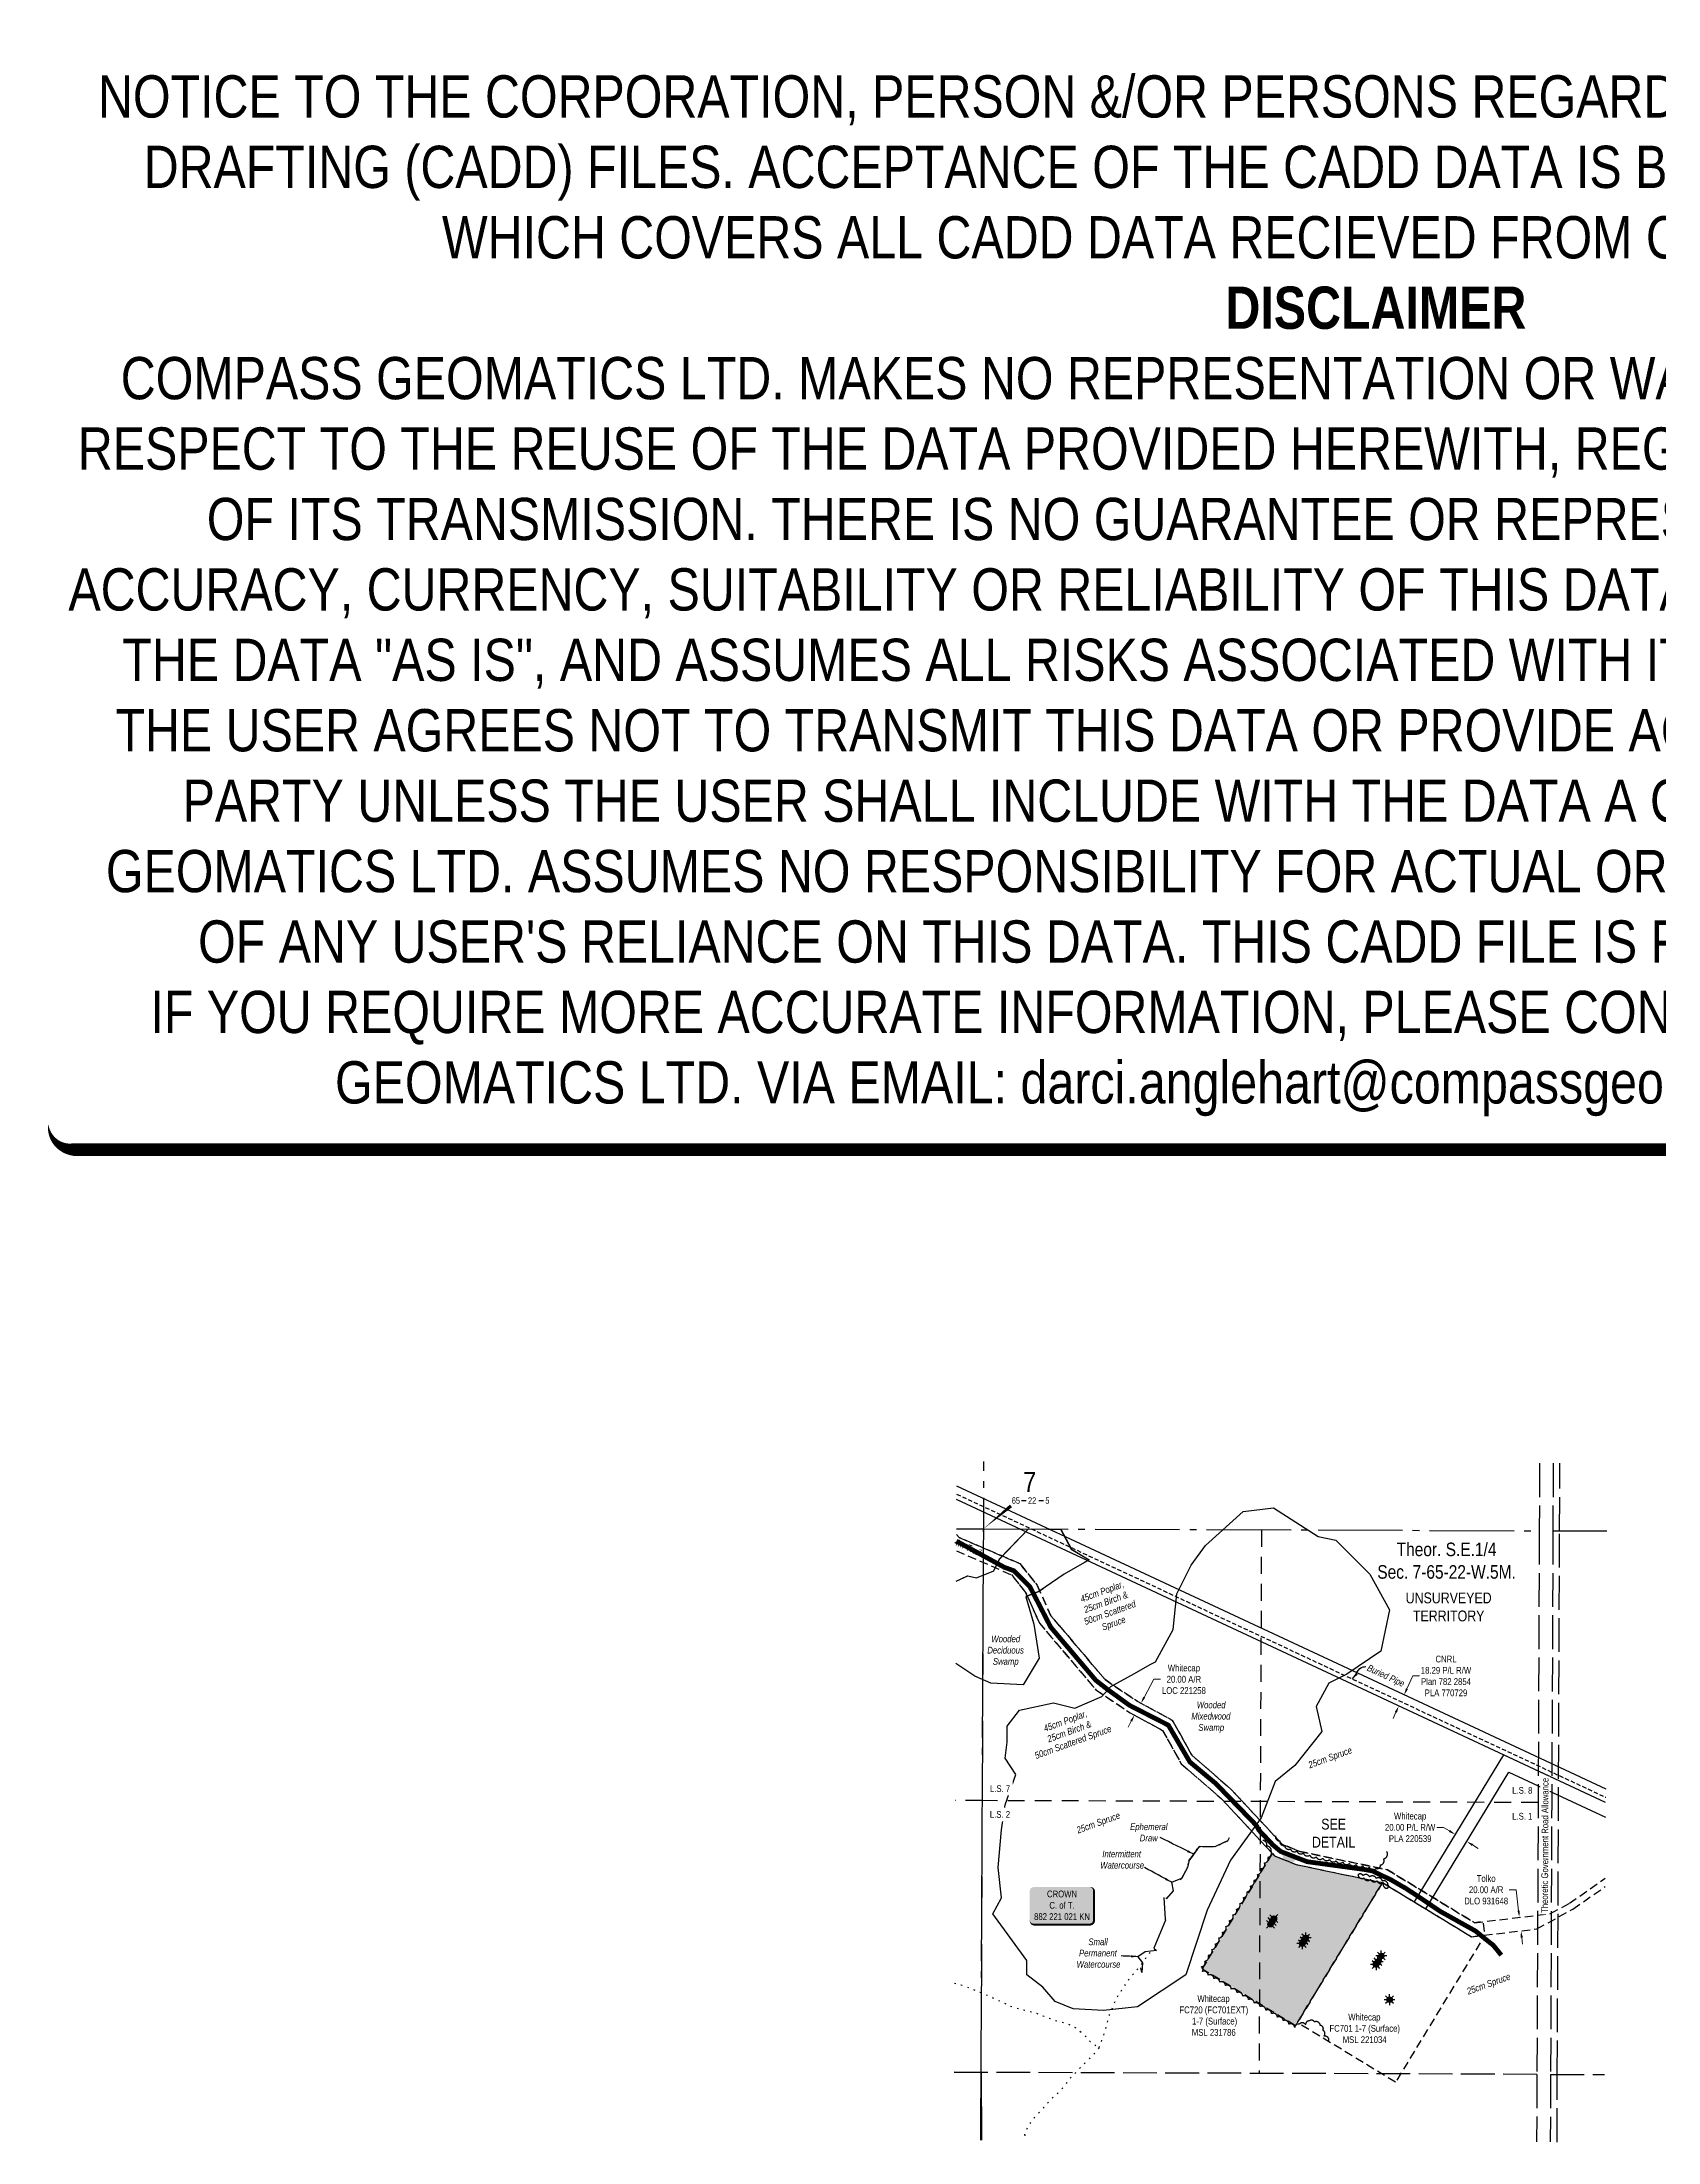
# Model space of a CAD drawing. Extents: x 478203 to 485171, y 6049002 to 6053712.
# Drawn here: x 478203 to 480595, y 6050605 to 6053712 of the extents above; entities that cross this region are included whole.
import ezdxf
from ezdxf.enums import TextEntityAlignment as Align

# ---------------------------------------------------------------- set-up
doc = ezdxf.new("R2010")
doc.units = 0
doc.header["$LTSCALE"] = 5
doc.header["$PDMODE"] = 3
doc.header["$PDSIZE"] = 5
for name, pattern in [('0', [1, 1, 0]), ('foc-ACCESSROAD', [3.75, 2.5, -1.25]), ('foc-LSD', [8, 5, -3]), ('foc-QUARTERLINE', [33, 25, -3, 2, -3]), ('foc-TOPO-ephemeral', [6.25, 3.125, -0.625, 0.625, -0.625, 0.625, -0.625]), ('foc-UNSURVEYED', [12.5, 10, -2.5]), ('foc-WHEELTRACKS', [2, 0.4, -1.6]), ('UG_PIPE', [1.875, 1.25, -0.625])]:
    doc.linetypes.add(name, pattern=pattern)
doc.layers.get('Defpoints').update_dxf_attribs({"color": 9})
for name, color, linetype in [('10', 1, 'Continuous'), ('9', 3, 'Continuous'), ('AS-DRILL-T', 8, 'Continuous'), ('AS-OWNER', 7, 'Continuous'), ('AS-PIPE-UG', 44, 'UG_PIPE'), ('AS-PIPE-UG-T', 44, 'Continuous'), ('AS-ROADS', 254, 'Continuous'), ('C-AR', 13, 'foc-ACCESSROAD'), ('C-RW', 13, 'Continuous'), ('C-SYMBOL', 7, 'Continuous'), ('C-WS', 13, 'foc-ACCESSROAD'), ('C-WS-S', 8, 'Continuous'), ('DETAIL-T', 7, 'Continuous'), ('F-AR', 190, 'foc-ACCESSROAD'), ('F-RW', 190, 'Continuous'), ('L-MON', 1, 'Continuous'), ('L-QSEC', 8, 'foc-QUARTERLINE'), ('L-ROAD-T', 7, 'Continuous'), ('L-SECLBL', 7, 'Continuous'), ('L-SECTION-LSD', 7, 'foc-LSD'), ('L-UNS-T', 3, 'Continuous'), ('L-USEC', 7, 'foc-UNSURVEYED'), ('P-PROPOSED-H', 21, 'Continuous'), ('T-BUSH', 110, '0'), ('T-BUSH-T', 110, 'Continuous'), ('T-CREEK', 160, 'Continuous'), ('T-DRAW', 143, 'foc-TOPO-ephemeral'), ('T-WATER-P3', 160, 'foc-WHEELTRACKS'), ('T-WATER-T', 170, 'Continuous'), ('WETLAND', 143, 'Continuous')]:
    doc.layers.add(name, color=color, linetype=linetype)
for name, color, linetype, lineweight in [('C-AR-T', 13, 'Continuous', 9), ('C-RW-T', 13, 'Continuous', 9), ('C-WS-T', 13, 'Continuous', 9), ('F-AR-T', 190, 'Continuous', 9), ('F-RW-T', 190, 'Continuous', 9), ('T-TEXT', 48, 'Continuous', 18)]:
    doc.layers.add(name, color=color, linetype=linetype, lineweight=lineweight)
doc.layers.add('DISCLAIMER', color=7, linetype='Continuous', plot=False)
doc.styles.add('100L', font='ARIALN.TTF', dxfattribs={"height": 11})
doc.styles.add('175L', font='ARIALN.TTF', dxfattribs={"height": 20})
doc.styles.add('80', font='ARIALN.TTF', dxfattribs={"height": 10})
doc.styles.add('80CG', font='ARIALN.TTF', dxfattribs={"height": 10})
doc.styles.add('80L', font='ARIALN.TTF', dxfattribs={"height": 10})
doc.styles.add('80LS', font='ARIALNI.TTF', dxfattribs={"height": 10})
doc.styles.add('foc-LtypeFont', font='ARIALN.TTF', dxfattribs={"height": 7.35})
doc.styles.add('SIMPLEX', font='ARIALN.TTF')
doc.linetypes.add('foc-TOPO-flowdirection', pattern='A,20,[">",foc-LtypeFont,S=0.3,R=0,X=0,Y=-0.945],-1e-05', length=20.00001)
doc.linetypes.add('foc-TOPO-flowdirection-NOLINE', pattern='A,0,[">",foc-LtypeFont,S=0.3,R=0,X=0,Y=-0.945],-20,[">",foc-LtypeFont,S=0.3,R=0,X=0,Y=-0.945],0', length=20)
doc.dimstyles.new('Compass 5 000', dxfattribs={"dimscale": 5, "dimtxt": 9, "dimasz": 2, "dimexe": 0.2, "dimexo": 0.0625, "dimgap": 0.5, "dimtad": 0, "dimtih": 1, "dimtoh": 1, "dimzin": 0, "dimdsep": 46, "dimtxsty": '80CG', "dimcen": 0.1, "dimse1": 1, "dimse2": 1, "dimclrd": 256, "dimclrt": 256, "dimaunit": 1, "dimadec": 4, "dimazin": 0, "dimtfac": 0.06, "dimtofl": 0, "dimtmove": 0, "dimatfit": 1, "dimfxl": 0.2, "dimtolj": 1, "dimtzin": 0, "dimlwd": -1, "dimarcsym": 0})

# ---------------------------------------------------------------- blocks, each defined once
blk = doc.blocks.new('L-SECLBL')
at = {"layer": '9', "color": 7}
for p, q in [((-5.1, -27.8), (-12.3, -27.8)), ((20.7, -27.8), (13.5, -27.8))]:
    blk.add_line(p, q, dxfattribs=at)
at = {"layer": '10', "color": 2, "style": 'SIMPLEX'}
blk.add_attdef('SEC', text='', height=30, dxfattribs=at).set_placement((0, 0), align=Align.MIDDLE)
at = {"layer": '10', "color": 5, "style": '80L'}
blk.add_attdef('TWP', text='', height=9.5, dxfattribs=at).set_placement((-14.4, -27.4), align=Align.MIDDLE_RIGHT)
blk.add_attdef('RGE', text='', height=9.5, dxfattribs=at).set_placement((3.6, -27.4), align=Align.MIDDLE_CENTER)
blk.add_attdef('MER', text='', height=9.5, dxfattribs=at).set_placement((23.2, -27.4), align=Align.MIDDLE_LEFT)
blk = doc.blocks.new('*D618')
at = {"layer": 'C-AR-T', "transparency": 16777216}
for p, q in [((479834.3, 6051262.9), (479848.7, 6051289.6)), ((479848.7, 6051289.6), (479858.7, 6051289.6)), ((479815.2, 6051227.8), (479810.4, 6051219))]:
    blk.add_line(p, q, dxfattribs=at)
for points in [[(479832.8, 6051263.7), (479835.7, 6051262.1), (479829.5, 6051254.1)], [(479813.7, 6051228.6), (479816.6, 6051227), (479819.9, 6051236.5)]]:
    blk.add_solid(points, dxfattribs=at)
at = {"layer": 'Defpoints', "color": 0, "transparency": 16777216}
for p in [(479824, 6051257.1), (479814.5, 6051239.5), (479829.5, 6051254.1)]:
    blk.add_point(p, dxfattribs=at)
at = {"layer": 'C-AR-T', "transparency": 16777216, "insert": (479893.1, 6051289.6), "char_height": 10, "attachment_point": 5, "style": '80CG'}
blk.add_mtext('\\A1;Whitecap\\P20.00 A/R\\PLOC 221258', dxfattribs=at)
blk = doc.blocks.new('*D619')
at = {"layer": 'C-RW-T', "transparency": 16777216}
for p, q in [((480277.5, 6051070.5), (480267.5, 6051070.5)), ((480286, 6051065.3), (480277.5, 6051070.5)), ((480320.2, 6051044.5), (480328.7, 6051039.3))]:
    blk.add_line(p, q, dxfattribs=at)
for points in [[(480286.9, 6051066.7), (480285.1, 6051063.8), (480294.6, 6051060.1)], [(480321, 6051045.9), (480319.3, 6051043.1), (480311.6, 6051049.7)]]:
    blk.add_solid(points, dxfattribs=at)
at = {"layer": 'Defpoints', "color": 0, "transparency": 16777216}
for p in [(480341.1, 6051136.6), (480358.2, 6051126.2), (480294.6, 6051060.1)]:
    blk.add_point(p, dxfattribs=at)
at = {"layer": 'C-RW-T', "transparency": 16777216, "insert": (480227.9, 6051070.5), "char_height": 10, "attachment_point": 5, "style": '80CG'}
blk.add_mtext('\\A1;Whitecap\\P20.00 P/L R/W^JPLA 220539', dxfattribs=at)
blk = doc.blocks.new('*D620')
at = {"layer": 'Defpoints', "color": 0, "transparency": 16777216}
for p in [(480389.6, 6050937.4), (480404.8, 6050939.2), (480407.2, 6050919.4)]:
    blk.add_point(p, dxfattribs=at)
at = {"layer": 'F-AR-T', "transparency": 16777216}
for p, q in [((480384.7, 6050978.2), (480374.7, 6050978.2)), ((480388.4, 6050947.3), (480384.7, 6050978.2)), ((480393.1, 6050907.6), (480394.3, 6050897.7))]:
    blk.add_line(p, q, dxfattribs=at)
for points in [[(480390, 6050947.5), (480386.7, 6050947.1), (480389.6, 6050937.4)], [(480394.8, 6050907.8), (480391.5, 6050907.4), (480391.9, 6050917.6)]]:
    blk.add_solid(points, dxfattribs=at)
at = {"layer": 'F-AR-T', "transparency": 16777216, "insert": (480340.4, 6050978.2), "char_height": 10, "attachment_point": 5, "style": '80CG'}
blk.add_mtext('\\A1;Tolko\\P20.00 A/R\\PDLO 931648', dxfattribs=at)
blk = doc.blocks.new('*D621')
at = {"layer": 'Defpoints', "color": 0, "transparency": 16777216}
for p in [(480056.4, 6051322.1), (480064.2, 6051338.6), (480218.9, 6051266.5)]:
    blk.add_point(p, dxfattribs=at)
at = {"layer": 'F-RW-T', "transparency": 16777216}
for p, q in [((480223.1, 6051275.5), (480232, 6051294.5)), ((480232, 6051294.5), (480242, 6051294.5)), ((480206.9, 6051240.9), (480202.7, 6051231.8))]:
    blk.add_line(p, q, dxfattribs=at)
for points in [[(480221.6, 6051276.2), (480224.6, 6051274.8), (480218.9, 6051266.5)], [(480205.4, 6051241.6), (480208.4, 6051240.1), (480211.1, 6051249.9)]]:
    blk.add_solid(points, dxfattribs=at)
at = {"layer": 'F-RW-T', "transparency": 16777216, "insert": (480281, 6051294.5), "char_height": 10, "attachment_point": 5, "style": '80CG'}
blk.add_mtext('\\A1;CNRL\\P18.29 P/L R/W\\PPlan 782 2854\\PPLA 770729', dxfattribs=at)
blk = doc.blocks.new('*U615')
h = blk.add_hatch(color=255)
edge = h.paths.add_edge_path()
edge.add_line((-41.5, -28.5), (41.5, -28.5))
edge.add_arc((41.5, -22.5), 6, 270, 360)
edge.add_line((47.5, -22.5), (47.5, 21))
edge.add_arc((41.5, 21), 6, 0, 90)
edge.add_line((41.5, 27), (-41.5, 27))
edge.add_arc((-41.5, 21), 6, 90, 180)
edge.add_line((-47.5, 21), (-47.5, -22.5))
edge.add_arc((-41.5, -22.5), 6, 180, 270)
at = {"color": 14, "flags": 128}
blk.add_lwpolyline([(-41.5, -28.5, 3, 3, 0), (41.5, -28.5, 3, 3, 0.414214), (47.5, -22.5, 3, 3, 0), (47.5, 21, 3, 0, 0.414214), (41.5, 27, 0, 0, 0), (-41.5, 27, 0, 0, 0.414214), (-47.5, 21, 0, 0, 0), (-47.5, -22.5, 0, 3, 0.414214)], format="xyseb", close=True, dxfattribs=at)
at = {"color": 14, "style": '80'}
blk.add_attdef('ENTER_TEXT_001', (-26.8, -4.9), '', height=10, dxfattribs=at)
blk = doc.blocks.new('GAS')
h = blk.add_hatch(color=255)
h.dxf.hatch_style = 1
edge = h.paths.add_edge_path()
edge.add_arc((0, 0), 0.9, 0, 360)
for p, q in [((-0.81, 0), (-1.62, 0)), ((-0.57, 0.57), (-1.14, 1.14)), ((0, 0.81), (0, 1.62)), ((0.57, 0.57), (1.14, 1.14)), ((1.62, 0), (0.81, 0)), ((-0.57, -0.57), (-1.14, -1.14)), ((0, -0.81), (0, -1.62)), ((1.14, -1.14), (0.57, -0.57))]:
    blk.add_line(p, q)
blk.add_circle((0, 0), 0.8)
blk = doc.blocks.new('WC2')
at = {"layer": 'L-MON'}
h = blk.add_hatch(color=255, dxfattribs=at)
h.dxf.hatch_style = 1
edge = h.paths.add_edge_path()
edge.add_arc((0, 0), 0.9, 0, 360)
at = {"layer": 'L-MON', "color": 8, "flags": 128}
for points in [[(-0.62, 0.5), (-1.23, 1.12)], [(0.52, 0.61), (1.13, 1.21)], [(-1.18, -1.18), (-0.56, -0.57)], [(1.16, -1.18), (0.56, -0.57)]]:
    blk.add_lwpolyline(points, dxfattribs=at)
at = {"layer": 'L-MON', "color": 8}
for radius in [0.8, 0.373]:
    blk.add_circle((0, 0), radius, dxfattribs=at)
blk = doc.blocks.new('Disclaimer_Legal')
at = {"layer": 'DISCLAIMER', "color": 254, "flags": 128}
blk.add_lwpolyline([(-3612.9, -1104.6, 37.5, 37.5, 0), (4096.1, -1104.6, 37.5, 37.5, 0.414214), (4171.1, -1029.6, 37.5, 37.5, 0), (4171.1, 2078.7, 37.5, 0, 0.414214), (4096.1, 2153.7, 0, 0, 0), (-3612.9, 2153.7, 0, 0, 0.414214), (-3687.9, 2078.7, 0, 0, 0), (-3687.9, -1029.6, 0, 37.5, 0.414214)], format="xyseb", close=True, dxfattribs=at)
at = {"layer": 'DISCLAIMER', "color": 254, "insert": (241.6, 533.9), "char_height": 125, "width": 7717.568, "attachment_point": 5, "style": '80'}
blk.add_mtext('NOTICE TO THE CORPORATION, PERSON &/OR PERSONS REGARDING THIS COMPUTER AIDED DESIGN AND DRAFTING (CADD) FILES. ACCEPTANCE OF THE CADD DATA IS BASED ON THE FOLLOWING DISCLAIMER WHICH COVERS ALL CADD DATA RECIEVED FROM COMPASS GEOMATICS LTD.\\P{\\fArial Narrow|b1|i0|c0|p34;DISCLAIMER}\\PCOMPASS GEOMATICS LTD. MAKES NO REPRESENTATION OR WARRANTIES, EXPRESS OR IMPLIED, WITH RESPECT TO THE REUSE OF THE DATA PROVIDED HEREWITH, REGARDLESS OF ITS FORMAT OR THE MEANS OF ITS TRANSMISSION. THERE IS NO GUARANTEE OR REPRESENTATION TO THE USER AS TO THE ACCURACY, CURRENCY, SUITABILITY OR RELIABILITY OF THIS DATA FOR ANY PURPOSE. THE USER ACCEPTS THE DATA "AS IS", AND ASSUMES ALL RISKS ASSOCIATED WITH ITS USE. BY ACCEPTANCE OF THIS DATA, THE USER AGREES NOT TO TRANSMIT THIS DATA OR PROVIDE ACCESS OR ANY PART OF IT TO ANOTHER PARTY UNLESS THE USER SHALL INCLUDE WITH THE DATA A COPY OF THIS DISCLAIMER. COMPASS GEOMATICS LTD. ASSUMES NO RESPONSIBILITY FOR ACTUAL OR CONSEQUENTIAL DAMAGE AS A RESULT OF ANY USER\'S RELIANCE ON THIS DATA. THIS CADD FILE IS FOR ILLUSTRATION PURPOSES ONLY.\\PIF YOU REQUIRE MORE ACCURATE INFORMATION, PLEASE CONTACT DARCI ANGLEHART AT COMPASS GEOMATICS LTD. VIA EMAIL: darci.anglehart@compassgeomatics.ca OR CELL: 506-961-7292', dxfattribs=at)

msp = doc.modelspace()

# ---------------------------------------------------------------- hatches: boundary and pattern name
at = {"layer": 'AS-ROADS'}
h = msp.add_hatch(color=256, dxfattribs=at)
h.dxf.hatch_style = 1
h.paths.add_polyline_path([(480081.835, 6050831.577), (480074.406, 6050820.369), (480070.686, 6050822.726), (480067.971, 6050823.629), (480066.569, 6050823.131), (480064.565, 6050819.77), (480059.153, 6050810.449), (480057.202, 6050808.301), (480054.089, 6050807.937), (480048.995, 6050810.642), (480049.424, 6050812.091), (480036.876, 6050820.362), (480024.185, 6050828.384), (480010.825, 6050836.349), (479994.884, 6050845.96), (479979.597, 6050855.444), (479963.032, 6050865.687), (479957.928, 6050868.741), (479956.467, 6050870.405), (479955.25, 6050872.348), (479955.359, 6050873.573), (479956.238, 6050875.033), (479959.769, 6050881.311), (479960.223, 6050883.297), (479961.814, 6050886.763), (479963.35, 6050889.657), (479965.313, 6050892.333), (479976.743, 6050911.303), (479999.6, 6050949.068), (480015.447, 6050975.248), (480020.018, 6050983.417), (480018.998, 6050985.38), (480023.31, 6050992.203), (480032.238, 6051006.737), (480037.064, 6051014.577), (480039.652, 6051018.243), (480040.288, 6051021.847), (480038.7, 6051033.935), (480061.152, 6051025.286), (480051.818, 6051015.865), (480048.501, 6051011.939), (480047.124, 6051008.124), (480046.985, 6051004.866), (480056.955, 6050998.839), (480079.03, 6050985.39), (480103.783, 6050970.094), (480139.633, 6050947.943), (480140.283, 6050947.028), (480139.702, 6050945.438), (480137.479, 6050941.299), (480136.585, 6050938.545), (480138.22, 6050936.697), (480140.951, 6050934.671), (480145.148, 6050932.717), (480141.936, 6050925.474), (480137.182, 6050929.058), (480133.937, 6050931.266), (480131.7, 6050931.112), (480130.06, 6050930.021), (480128.543, 6050928.016), (480124.044, 6050921.147), (480115.463, 6050907.624), (480103.912, 6050888.93), (480096.224, 6050876.126), (480086.293, 6050859.581), (480081.649, 6050851.726), (480079.037, 6050848.331), (480079.176, 6050846.895), (480080.482, 6050845.908), (480074.666, 6050836.754), (480074.647, 6050835.078), (480075.826, 6050833.383), (480078.534, 6050831.99)])
at = {"layer": 'P-PROPOSED-H'}
h = msp.add_hatch(color=256, dxfattribs=at)
h.dxf.hatch_style = 1
h.paths.add_polyline_path([(480186.938, 6050988.871), (480058.187, 6050777.097), (479920.363, 6050860.89), (480024.206, 6051031.694), (480027.301, 6051028.371), (480059.077, 6051015.607)])

# ---------------------------------------------------------------- linework, layer by layer
at = {"layer": 'AS-PIPE-UG', "flags": 128}
msp.add_lwpolyline([(479556.692, 6051563.736), (480517.288, 6051115.05)], dxfattribs=at)
at = {"layer": 'AS-ROADS', "const_width": 6.996, "flags": 128}
msp.add_lwpolyline([(479556.38, 6051494.055), (479627.254, 6051455.349), (479641.176, 6051450.319), (479665.144, 6051426.585), (479695.979, 6051366.765), (479762.742, 6051288.052), (479780.037, 6051274.613), (479812.593, 6051251.076), (479870.072, 6051221.764), (479901.858, 6051167.35), (479940.297, 6051135.365), (480000.097, 6051073.643), (480004.377, 6051066.096), (480024.705, 6051044.627), (480036.287, 6051034.864), (480075.482, 6051019.767), (480160.984, 6051008.126), (480172.555, 6051005.985), (480186.647, 6050998.918), (480197.629, 6050994.062), (480217.882, 6050982.269), (480220.472, 6050980.954), (480242.065, 6050966.791), (480272.738, 6050946.123), (480325.038, 6050916.986), (480338.468, 6050905.95), (480351.064, 6050896.044), (480362.845, 6050881.49)], dxfattribs=at)
at = {"layer": 'C-AR', "flags": 128}
msp.add_lwpolyline([(479556.315, 6051479.532), (479637.719, 6051444.407), (479658.799, 6051418.225), (479679.256, 6051372.749), (479762.99, 6051274.073), (479813.377, 6051240.111), (479861.599, 6051213.904), (479889.241, 6051164.433), (479948.153, 6051113.361), (480027.301, 6051028.371), (480059.077, 6051015.607), (480186.938, 6050988.871), (480318.59, 6050908.831), (480338.57, 6050911.206), (480336.209, 6050931.056), (480323.08, 6050929.495), (480194.389, 6051007.734), (480064.893, 6051034.813), (480038.89, 6051045.258), (479962.054, 6051127.765), (479904.983, 6051177.242), (479876.227, 6051228.704), (479823.759, 6051257.22), (479776.448, 6051289.108), (479696.326, 6051383.527), (479675.977, 6051428.764), (479650.185, 6051460.799), (479560.263, 6051499.6), (479556.423, 6051503.695)], dxfattribs=at)
at = {"layer": 'C-RW', "flags": 128}
msp.add_lwpolyline([(480517.256, 6051107.532), (480366.252, 6051177.995), (480233.91, 6050960.313), (480250.99, 6050949.929), (480374.029, 6051152.307), (480517.161, 6051085.517)], dxfattribs=at)
at = {"layer": 'C-WS'}
msp.add_lwpolyline([(480186.938, 6050988.871), (480058.187, 6050777.097), (479920.363, 6050860.89), (480024.206, 6051031.694), (480027.301, 6051028.371), (480059.077, 6051015.607)], close=True, dxfattribs=at)
at = {"layer": 'C-WS', "flags": 128}
msp.add_lwpolyline([(480206.212, 6050693.501), (480061.027, 6050781.768), (480186.938, 6050988.871), (480318.59, 6050908.831), (480338.57, 6050911.206)], close=True, dxfattribs=at)
at = {"layer": 'F-AR'}
for points in [[(479556.423, 6051503.695), (479560.263, 6051499.6), (479650.185, 6051460.799), (479675.977, 6051428.764), (479696.326, 6051383.527), (479776.448, 6051289.108), (479823.759, 6051257.22), (479876.227, 6051228.704), (479904.983, 6051177.242), (479962.054, 6051127.765), (480038.89, 6051045.258), (480064.893, 6051034.813), (480194.389, 6051007.734), (480323.08, 6050929.495), (480435.737, 6050942.891), (480463.586, 6050958.219), (480516.774, 6050995.213)], [(479556.315, 6051479.532), (479637.719, 6051444.407), (479658.799, 6051418.225), (479679.256, 6051372.749), (479762.99, 6051274.073), (479813.377, 6051240.111), (479861.599, 6051213.904), (479889.241, 6051164.433), (479948.153, 6051113.361), (480027.301, 6051028.371), (480059.077, 6051015.607), (480186.938, 6050988.871), (480318.59, 6050908.831), (480415.526, 6050920.357), (480468.864, 6050949.715), (480516.721, 6050983.002)]]:
    msp.add_lwpolyline(points, dxfattribs=at)
at = {"layer": 'F-RW'}
for points in [[(479556.746, 6051575.854), (480157.426, 6051295.615), (480517.342, 6051127.661)], [(480517.256, 6051107.528), (480149.697, 6051279.049), (479556.656, 6051555.724)]]:
    msp.add_lwpolyline(points, dxfattribs=at)
at = {"layer": 'L-QSEC'}
for p, q in [((479592.586, 6050607.929), (479597.079, 6051612.052)), ((479556.462, 6051512.381), (479596.632, 6051512.24)), ((479593.034, 6050708.011), (479596.632, 6051512.24)), ((479596.632, 6051512.24), (480419.032, 6051509.361)), ((480439.152, 6051509.291), (480518.98, 6051509.011)), ((479593.034, 6050708.011), (479593.734, 6050607.925))]:
    msp.add_line(p, q, dxfattribs=at)
at = {"layer": 'L-SECLBL', "flags": 128}
msp.add_lwpolyline([(479596.632, 6051512.24, 0, 5, 0), (479637.161, 6051546.182, 0, 0, 0)], format="xyseb", dxfattribs=at)
at = {"layer": 'L-SECTION-LSD'}
for p, q in [((480007.832, 6051510.801), (480004.306, 6050706.569)), ((479594.833, 6051110.125), (479554.663, 6051110.266))]:
    msp.add_line(p, q, dxfattribs=at)
at = {"layer": 'L-SECTION-LSD', "flags": 128}
msp.add_lwpolyline([(480417.306, 6051107.244), (479594.833, 6051110.125)], dxfattribs=at)
at = {"layer": 'L-USEC'}
for p, q in [((480419.461, 6051609.293), (480419.032, 6051509.361)), ((480439.568, 6051609.226), (480439.139, 6051509.275)), ((480449.192, 6051509.255), (480449.621, 6051609.192)), ((479552.863, 6050708.151), (479593.034, 6050708.011)), ((479593.034, 6050708.011), (479552.863, 6050708.151)), ((480415.579, 6050705.127), (480415.151, 6050605.165)), ((480435.686, 6050705.041), (480435.257, 6050605.098)), ((480435.699, 6050705.056), (480515.527, 6050704.775)), ((480445.31, 6050605.064), (480445.739, 6050705.021))]:
    msp.add_line(p, q, dxfattribs=at)
at = {"layer": 'L-USEC', "flags": 128}
for points in [[(480419.032, 6051509.361), (480417.306, 6051107.244), (480415.579, 6050705.127)], [(480439.152, 6051509.275), (480437.425, 6051107.158), (480435.699, 6050705.041)], [(480445.739, 6050705.021), (480447.466, 6051107.139), (480449.192, 6051509.255)], [(480415.579, 6050705.127), (480004.306, 6050706.569), (479593.034, 6050708.011)]]:
    msp.add_lwpolyline(points, dxfattribs=at)
at = {"layer": 'T-BUSH', "flags": 128}
for points in [[(480107.766, 6050755.123, 0.52056705), (480100.074, 6050761.505, 0.52056705), (480098.94, 6050770.395, 0.52056705), (480094.941, 6050777.641, 0.52056705), (480086.286, 6050782.64, 0.52056705), (480079.042, 6050784.117, 0.52056705), (480073.314, 6050778.366, 0.52056705), (480063.685, 6050779.341, 0.52056705), (480057.14, 6050774.225, 0.52056705), (480048.6, 6050779.417, 0.52056705), (480040.06, 6050784.609, 0.52056705), (480031.519, 6050789.801, 0.52056705), (480022.979, 6050794.994, 0.52056705), (480014.438, 6050800.186, 0.52056705), (480005.898, 6050805.378, 0.52056705), (479997.358, 6050810.571, 0.52056705), (479988.817, 6050815.763, 0.52056705), (479980.277, 6050820.955, 0.52056705), (479971.736, 6050826.147, 0.52056705), (479963.196, 6050831.34, 0.52056705), (479954.656, 6050836.532, 0.52056705), (479946.115, 6050841.724, 0.52056705), (479937.575, 6050846.916, 0.52056705), (479929.034, 6050852.109, 0.52056705), (479920.494, 6050857.301, 0.52056705), (479918.851, 6050864.175, 0.52056705), (479924.044, 6050872.715, 0.52056705), (479929.236, 6050881.256, 0.52056705), (479934.428, 6050889.796, 0.52056705), (479939.62, 6050898.337, 0.52056705), (479944.813, 6050906.877, 0.52056705), (479950.005, 6050915.417, 0.52056705), (479955.197, 6050923.958, 0.52056705), (479960.39, 6050932.498, 0.52056705), (479965.582, 6050941.038, 0.52056705), (479970.774, 6050949.579, 0.52056705), (479975.966, 6050958.119, 0.52056705), (479981.159, 6050966.66, 0.52056705), (479986.351, 6050975.2, 0.52056705), (479991.543, 6050983.74, 0.52056705), (479996.735, 6050992.281, 0.52056705), (480001.928, 6051000.821, 0.52056705), (480007.12, 6051009.362, 0.52056705), (480012.312, 6051017.902, 0.52056705), (480017.504, 6051026.442, 0.52056705), (480022.207, 6051035.209, 0.52056705), (480015.464, 6051042.548, 0.52056705), (480009.664, 6051051.177, 0.52056705)], [(480028.78, 6051058.226, 0.52056705), (480035.089, 6051050.474, 0.52056705), (480042.096, 6051043.547, 0.52056705), (480050.789, 6051038.614, 0.52056705), (480060.309, 6051035.573, 0.52056705), (480069.833, 6051032.543, 0.52056705), (480079.358, 6051029.514, 0.52056705), (480088.951, 6051026.753, 0.52056705), (480098.765, 6051024.858, 0.52056705), (480108.578, 6051022.963, 0.52056705), (480118.392, 6051021.067, 0.52056705), (480128.205, 6051019.172, 0.52056705), (480138.019, 6051017.276, 0.52056705), (480147.832, 6051015.381, 0.52056705), (480157.646, 6051013.483, 0.52056705), (480167.459, 6051011.585, 0.52056705), (480177.272, 6051009.687, 0.52056705), (480184.258, 6051014.907, 0.52056705), (480188.587, 6051023.915, 0.52056705), (480193.347, 6051034.865, 0.52056705)]]:
    msp.add_lwpolyline(points, format="xyb", dxfattribs=at)
msp.add_lwpolyline([(480150.706, 6051000.279, 0.52056705), (480159.438, 6050995.642, 0.52056705), (480169.222, 6050993.596, 0.52056705), (480179.005, 6050991.551, 0.52056705), (480188.242, 6050988.704, 0.52056705), (480193.723, 6050980.346, 0.52056705), (480195.07, 6050985.792, 0.52056705), (480186.73, 6050991.081, 0.52056705), (480177.663, 6050995.093, 0.52056705), (480167.88, 6050997.141, 0.52056705), (480158.097, 6050999.188, 0.52056705)], format="xyb", close=True, dxfattribs=at)
at = {"layer": 'T-CREEK', "linetype": 'foc-TOPO-flowdirection', "flags": 128}
for points in [[(479866.584, 6050966.247), (479867.66, 6050965.385), (479877.585, 6050976.428), (479875.043, 6050989.321), (479888.432, 6050994.795)], [(479863.474, 6050966.984), (479865.171, 6050934.854), (479866.083, 6050933.014), (479848.738, 6050891.931), (479852.779, 6050888.477), (479835.7, 6050886.257), (479824.848, 6050879.234), (479831.825, 6050870.318), (479830.618, 6050856.076), (479829.346, 6050862.782)]]:
    msp.add_lwpolyline(points, dxfattribs=at)
at = {"layer": 'T-DRAW', "flags": 128}
msp.add_lwpolyline([(479887.355, 6050993.548), (479889.868, 6050995.287), (479898.375, 6051011.152), (479900.829, 6051021.965), (479903.694, 6051025.269), (479915.596, 6051042.364), (479938.739, 6051041.932), (479952.025, 6051047.996), (479958.065, 6051050.796), (479960.511, 6051055.757)], dxfattribs=at)
at = {"layer": 'T-DRAW', "linetype": 'foc-TOPO-flowdirection-NOLINE', "flags": 128}
msp.add_lwpolyline([(479958.065, 6051050.796), (479952.025, 6051047.996), (479938.739, 6051041.932), (479915.596, 6051042.364), (479903.694, 6051025.269), (479900.829, 6051021.965), (479898.375, 6051011.152), (479889.868, 6050995.287), (479887.355, 6050993.548)], dxfattribs=at)
at = {"layer": 'T-WATER-P3', "flags": 128}
for points in [[(479842.768, 6050885.514), (479828.052, 6050865.203), (479808.899, 6050842.652), (479792.882, 6050816.91), (479781.033, 6050789.334), (479776.623, 6050770.865), (479767.07, 6050744.476)], [(479553.454, 6050840.066), (479553.469, 6050840.058), (479569.281, 6050835.723), (479597.477, 6050824.302), (479639.78, 6050804.849), (479673.265, 6050796.196), (479702.729, 6050785.107), (479719.986, 6050780.793), (479733.391, 6050773.75), (479744.527, 6050764.721), (479754.361, 6050753.974), (479767.07, 6050744.476)], [(479767.07, 6050744.476), (479765.527, 6050741.094), (479726.569, 6050701.419), (479709.175, 6050679.611), (479699.119, 6050670.901), (479672.176, 6050641.509), (479663.382, 6050630.306), (479657.135, 6050617.659), (479658.473, 6050607.708)]]:
    msp.add_lwpolyline(points, dxfattribs=at)
at = {"layer": 'WETLAND'}
for points in [[(479556.116, 6051434.915), (479573.029, 6051442.603), (479586.258, 6051439.957), (479611.968, 6051449.871), (479620.419, 6051468.012), (479663.045, 6051512.03), (479692.158, 6051511.928), (479710.688, 6051511.864), (479726.487, 6051482.29), (479752.946, 6051466.415), (479715.904, 6051445.249), (479678.62, 6051419.287), (479659.062, 6051411.879), (479670.925, 6051371.165), (479678.862, 6051320.894), (479655.05, 6051281.207), (479607.425, 6051283.852), (479583.612, 6051294.436), (479555.571, 6051313.13)], [(479556.115, 6051434.858), (479573.103, 6051442.58), (479586.332, 6051439.934), (479612.042, 6051449.847), (479620.493, 6051467.989), (479663.119, 6051512.007), (479692.232, 6051511.905), (479710.762, 6051511.84), (479726.561, 6051482.267), (479753.02, 6051466.392), (479745.629, 6051462.169)], [(479685.084, 6051423.714), (479678.694, 6051419.264), (479659.137, 6051411.856), (479670.999, 6051371.142), (479678.936, 6051320.871), (479655.124, 6051281.184), (479607.499, 6051283.829), (479583.686, 6051294.413), (479555.571, 6051313.156)]]:
    msp.add_lwpolyline(points, dxfattribs=at)

# ---------------------------------------------------------------- block references
at = {"layer": 'AS-DRILL-T', "color": 5}
for name, p, xscale, yscale, zscale in [('Disclaimer_Legal', (480056.435, 6052625.682), 0.5, 0.5, 0.5), ('GAS', (480073.326, 6050907.053), 4.997449300000001, 4.997449300000001, 4.997449300000001), ('GAS', (480068.217, 6050898.649), 4.997449300000001, 4.997449300000001, 4.997449300000001), ('GAS', (480070.771, 6050902.851), 4.997449300000001, 4.997449300000001, 4.997449300000001)]:
    msp.add_blockref(name, p, dxfattribs=dict(at, xscale=xscale, yscale=yscale, zscale=zscale))
at = {"layer": 'AS-OWNER'}
ref = msp.add_blockref('*U615', (479712.529, 6050955.288), dxfattribs=dict(at, xscale=0.9994789400000018, yscale=0.9994789400000018, zscale=0.9994789400000018))
ref.add_attrib('ENTER_TEXT_001', 'CROWN', (479690.481, 6050967.055), dxfattribs={"layer": '0', "color": 14, "height": 9.9948, "style": '80'})
ref.add_attrib('ENTER_TEXT_002', 'C. of T.', (479693.975, 6050950.219), dxfattribs={"layer": '0', "color": 14, "height": 9.9948, "style": '80'})
ref.add_attrib('ENTER_TEXT_003', '882 221 021 KN', (479671.401, 6050933.521), dxfattribs={"layer": '0', "color": 14, "height": 9.99479, "style": '80'})
at = {"layer": 'C-WS-S', "color": 6, "xscale": 4.997394700000014, "yscale": 4.997394700000014, "zscale": 4.997394700000014}
for p in [(480021.245, 6050927.207), (480023.8, 6050931.408), (480026.354, 6050935.61)]:
    msp.add_blockref('WC2', p, dxfattribs=at)
at = {"layer": 'C-WS-S', "xscale": 4.997394700000014, "yscale": 4.997394700000014, "zscale": 4.997394700000014}
for p in [(480185.263, 6050880.275), (480177.585, 6050867.623), (480180.123, 6050871.841), (480197.382, 6050815.461)]:
    msp.add_blockref('GAS', p, dxfattribs=at)
at = {"layer": 'L-SECLBL', "xscale": 0.9994789400000018, "yscale": 0.9994789400000018, "zscale": 0.9994789400000018}
msp.add_blockref('L-SECLBL', (479664.861, 6051581.505), dxfattribs=at).add_auto_attribs({'SEC': '7', 'TWP': '65', 'RGE': '22', 'MER': '5'})

# ---------------------------------------------------------------- texts
at = {"layer": 'AS-PIPE-UG-T', "insert": (480167.499, 6051312.022), "char_height": 9.99479, "attachment_point": 1, "rotation": 334.989262, "style": '80LS'}
msp.add_mtext_dynamic_manual_height_columns('Buried Pipe', width=90.93921, gutter_width=50, heights=[0], dxfattribs=at)
at = {"layer": 'C-WS-T', "char_height": 9.99479, "attachment_point": 1, "style": '80L'}
for s, width, insert in [('\\pi27.05499;Whitecap\\P\\pi0.53062;FC720 (FC701EXT)\\P\\pi15.94892; 1-7 (Surface)\\P\\pi18.83622;MSL 231786', 101.20686, (479885.972, 6050822.199)), ('\\pi28.33332;Whitecap\\P\\pi0.52721;FC701 1-7 (Surface)\\P\\pi20.12477;MSL 221034', 103.7635, (480108.009, 6050794.822))]:
    msp.add_mtext_dynamic_manual_height_columns(s, width=width, gutter_width=49.974, heights=[0], dxfattribs=dict(at, insert=insert))
at = {"layer": 'DETAIL-T', "color": 3, "insert": (480114.659, 6051062.005), "char_height": 15.9917, "width": 63.60297, "attachment_point": 5, "style": '80CG'}
msp.add_mtext('SEE\\PDETAIL', dxfattribs=at)
at = {"layer": 'L-SECTION-LSD', "linetype": 'Continuous', "style": '100L'}
for s, p in [('L.S. 8', (480378.938, 6051120.305)), ('L.S. 1', (480378.938, 6051082.02))]:
    msp.add_text(s, height=10, dxfattribs=at).set_placement(p)
at = {"layer": 'T-BUSH-T', "style": '80LS'}
for p in [(480109.494, 6051173.997), (479766.4, 6051077.522), (480344.074, 6050839.127)]:
    msp.add_text('25cm Spruce', height=9.99479, rotation=20, dxfattribs=at).set_placement(p, align=Align.MIDDLE_CENTER)
at = {"layer": 'T-BUSH-T', "char_height": 9.99479, "width": 119.47155, "attachment_point": 2, "rotation": 20, "style": '80LS'}
for s, insert in [('45cm Poplar,\\P25cm Birch &\\P50cm Scattered \\PSpruce', (479770.324, 6051424.295)), ('45cm Poplar,\\P25cm Birch &\\P50cm Scattered Spruce', (479715.927, 6051232.749))]:
    msp.add_mtext(s, dxfattribs=dict(at, insert=insert))
at = {"layer": 'T-TEXT', "insert": (479556.494, 6051498.207), "char_height": 9.9948, "attachment_point": 1, "rotation": 335.0022, "style": '80LS'}
msp.add_mtext_dynamic_manual_height_columns('4m Trail', width=41.95539, gutter_width=50, heights=[0], dxfattribs=at)
at = {"layer": 'T-WATER-T', "char_height": 9.99479, "attachment_point": 1, "style": '80LS'}
for s, insert in [('\\pi0.32363;Ephemeral \\P\\pi14.57609;Draw', (479813.152, 6051076.458)), ('\\pi-0.56949;Intermittent \\P\\pi-3.60679;Watercourse', (479772.914, 6051036.19)), ('\\pi13.83978;Small \\P\\pi-0.01044;Permanent \\P\\pi-3.60679;Watercourse', (479737.894, 6050906.234))]:
    msp.add_mtext_dynamic_manual_height_columns(s, width=55.97995, gutter_width=50, heights=[0], dxfattribs=dict(at, insert=insert))
at = {"layer": 'WETLAND', "char_height": 9.99479, "attachment_point": 1, "style": '80LS'}
for s, insert in [('\\pi12.57864;Wooded \\P\\pi6.63699;Deciduous \\P\\pi14.86258;Swamp', (479595.503, 6051354.371)), ('\\pi12.57864;Wooded \\P\\pi4.48259;Mixedwood \\P\\pi14.86258;Swamp', (479899.562, 6051256.712))]:
    msp.add_mtext_dynamic_manual_height_columns(s, width=66.84769, gutter_width=50, heights=[0], dxfattribs=dict(at, insert=insert))

# ---------------------------------------------------------------- dimensions: what is measured, and where the dimension line sits
at = {"layer": 'C-AR-T'}
dim = msp.add_linear_dim(base=(479829.477, 6051254.112), p1=(479814.458, 6051239.524), p2=(479824.003, 6051257.087), angle=61.476842, text='Whitecap\\P20.00 A/R\\PLOC 221258', dimstyle='Compass 5 000', dxfattribs=at)
dim.commit()
dim.dimension.update_dxf_attribs({"geometry": '*D618', "text_midpoint": (479893.062, 6051289.572), "dimtype": 161})
at = {"layer": 'C-RW-T'}
dim = msp.add_linear_dim(base=(480294.556, 6051060.066), p1=(480358.172, 6051126.224), p2=(480341.091, 6051136.609), angle=148.701842, text='Whitecap\\P20.00 P/L R/W^JPLA 220539', dimstyle='Compass 5 000', dxfattribs=at)
dim.commit()
dim.dimension.update_dxf_attribs({"geometry": '*D619', "text_midpoint": (480227.93, 6051070.455), "dimtype": 161})

# ---------------------------------------------------------------- leaders
at = {"layer": 'AS-PIPE-UG-T', "path_type": 1}
msp.add_leader([(480142.738, 6051290.388), (480158.311, 6051307.997), (480162.389, 6051308.342)], dimstyle='Compass 5 000', override={"dimgap": 0.5, "dimtad": 0}, dxfattribs=at)
at = {"layer": 'T-WATER-T', "path_type": 1}
for points in [[(479907.604, 6051030.886), (479857.754, 6051055.73)], [(479875.043, 6050989.321), (479834.866, 6051011.034)], [(479824.848, 6050879.234), (479800.029, 6050880.351)]]:
    msp.add_leader(points, dimstyle='Compass 5 000', override={"dimgap": 0.5, "dimtad": 0}, dxfattribs=at)

# ---------------------------------------------------------------- next in the draw order: texts
at = {"layer": 'C-SYMBOL', "color": 3, "insert": (480281.799, 6051491.799), "char_height": 20, "width": 203.24229, "attachment_point": 2, "style": '175L', "bg_fill": 3, "box_fill_scale": 1.15, "bg_fill_color": 256, "bg_fill_true_color": 256, "bg_fill_transparency": 0}
msp.add_mtext('Theor. S.E.1/4 \\PSec. 7-65-22-W.5M.', dxfattribs=at)
at = {"layer": 'L-ROAD-T', "insert": (480422.3, 6051043.886), "char_height": 10, "width": 199.54748, "attachment_point": 2, "rotation": 89.75395, "style": '80L', "bg_fill": 3, "box_fill_scale": 1.2, "bg_fill_color": 256, "bg_fill_transparency": 0}
msp.add_mtext('Theoretic Government Road Allowance', dxfattribs=at)

# ---------------------------------------------------------------- next in the draw order: linework, layer by layer
at = {"layer": 'WETLAND'}
msp.add_lwpolyline([(479819.924, 6051298.402), (479843.121, 6051311.259), (479850.916, 6051315.58), (479877.374, 6051363.205), (479882.666, 6051416.121), (479903.833, 6051458.455), (479924.999, 6051487.559), (479980.562, 6051537.83), (480025.541, 6051543.122), (480091.687, 6051500.788), (480118.145, 6051495.497), (480168.417, 6051445.226), (480197.521, 6051392.309), (480184.292, 6051331.455), (480134.021, 6051297.059), (480107.562, 6051283.829), (480089.041, 6051249.433), (480096.979, 6051212.392), (480057.291, 6051162.121), (480028.187, 6051138.308), (480007.424, 6051084.64), (479962.041, 6051021.891), (479927.645, 6050947.808), (479895.895, 6050852.558), (479824.457, 6050804.933), (479774.186, 6050799.641), (479729.207, 6050802.287), (479702.749, 6050812.87), (479684.228, 6050834.037), (479660.415, 6050852.558), (479660.415, 6050873.724), (479639.249, 6050902.829), (479610.145, 6050942.516), (479623.374, 6050966.329), (479618.082, 6051011.308), (479623.374, 6051066.871), (479628.665, 6051103.912), (479644.54, 6051148.892), (479628.665, 6051172.704), (479631.311, 6051196.517), (479631.311, 6051220.329), (479649.832, 6051244.142), (479700.103, 6051254.725), (479731.853, 6051246.788), (479771.796, 6051263.993), (479785.023, 6051279.057)], close=True, dxfattribs=at)

# ---------------------------------------------------------------- next in the draw order: texts
at = {"layer": 'L-UNS-T', "color": 3, "insert": (480284.935, 6051396.565), "char_height": 16, "attachment_point": 5, "style": '80L', "bg_fill": 3, "box_fill_scale": 1.15, "bg_fill_color": 256, "bg_fill_true_color": 256, "bg_fill_transparency": 0}
msp.add_mtext_dynamic_manual_height_columns('UNSURVEYED TERRITORY', width=126.41375, gutter_width=47.5, heights=[0], dxfattribs=at)

# ---------------------------------------------------------------- next in the draw order: dimensions: what is measured, and where the dimension line sits
at = {"layer": 'F-AR-T'}
dim = msp.add_linear_dim(base=(480389.573, 6050937.401), p1=(480407.154, 6050919.361), p2=(480404.794, 6050939.211), angle=96.780942, text='Tolko\\P20.00 A/R\\PDLO 931648', dimstyle='Compass 5 000', dxfattribs=at)
dim.commit()
dim.dimension.update_dxf_attribs({"geometry": '*D620', "text_midpoint": (480340.43, 6050978.181), "dimtype": 161})

# ---------------------------------------------------------------- next in the draw order: texts
at = {"layer": 'L-SECTION-LSD', "char_height": 10, "attachment_point": 1, "style": '100L', "bg_fill": 3, "box_fill_scale": 1.5, "bg_fill_color": 256, "bg_fill_transparency": 0}
for s, width, insert in [('\\pi2.2993;L.S. 7', 30.88047, (479603.761, 6051132.962)), ('\\pi2.14046;L.S. 2', 30.65342, (479603.761, 6051094.678))]:
    msp.add_mtext_dynamic_manual_height_columns(s, width=width, gutter_width=55, heights=[0], dxfattribs=dict(at, insert=insert))

# ---------------------------------------------------------------- next in the draw order: dimensions: what is measured, and where the dimension line sits
at = {"layer": 'F-RW-T'}
dim = msp.add_linear_dim(base=(480218.87, 6051266.478), p1=(480056.442, 6051322.063), p2=(480064.167, 6051338.627), angle=64.996821, text='CNRL\\P18.29 P/L R/W\\PPlan 782 2854\\PPLA 770729', dimstyle='Compass 5 000', dxfattribs=at)
dim.commit()
dim.dimension.update_dxf_attribs({"geometry": '*D621', "text_midpoint": (480281.034, 6051294.525), "dimtype": 161})

doc.saveas('drawing.dxf')
